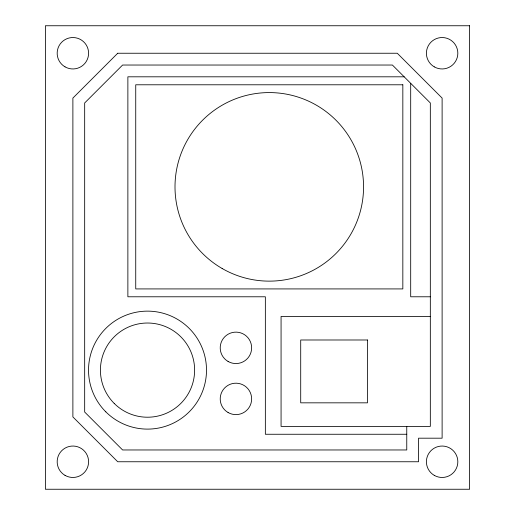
<?xml version="1.0" encoding="UTF-8"?>
<svg xmlns="http://www.w3.org/2000/svg" width="515" height="515" viewBox="0 0 515 515"><rect width="100%" height="100%" fill="white"/><g stroke="black" fill="none" stroke-linecap="round" stroke-linejoin="round"><path stroke-width="0.77" d="M404.185 76.812L127.874 76.812L127.874 296.782L265.354 296.782L265.354 434.261L406.76 434.261M430.328 296.782L410.693 296.782L410.693 83.321M430.328 316.422L281.068 316.422L281.068 426.401L430.328 426.401L430.328 102.961L392.398 65.032L122.602 65.032L84.672 102.961L84.672 412.039L122.602 449.968L406.76 449.968L406.76 426.401M117.723 53.245L72.885 98.082L72.885 416.918L117.723 461.755L418.547 461.755L418.547 438.188L442.115 438.188L442.115 98.082L397.277 53.245L117.723 53.245M469.609 25.75L45.391 25.75L45.391 489.25L469.609 489.25L469.609 25.75M402.833 84.788L135.735 84.788L135.735 288.921L402.833 288.921L402.833 84.788M367.485 339.99L300.709 339.99L300.709 402.833L367.485 402.833L367.485 339.99M65.032 475.364A15.714 15.714 0 0 0 88.599 461.755A15.714 15.714 0 0 0 65.032 448.147A15.714 15.714 0 0 0 65.032 475.364M65.032 66.853A15.714 15.714 0 0 0 88.599 53.245A15.714 15.714 0 0 0 65.032 39.636A15.714 15.714 0 0 0 65.032 66.853M434.261 66.853A15.714 15.714 0 0 0 457.829 53.245A15.714 15.714 0 0 0 434.261 39.636A15.714 15.714 0 0 0 434.261 66.853M434.261 475.364A15.714 15.714 0 0 0 457.829 461.755A15.714 15.714 0 0 0 434.261 448.147A15.714 15.714 0 0 0 434.261 475.364M222.145 268.502A94.271 94.271 0 0 0 363.558 186.855A94.271 94.271 0 0 0 222.145 105.215A94.271 94.271 0 0 0 222.145 268.502M105.807 411.833A58.987 58.987 0 0 0 204.494 385.387A58.987 58.987 0 0 0 132.252 313.146A58.987 58.987 0 0 0 105.807 411.833M114.214 403.425A47.103 47.103 0 0 0 193.016 382.31A47.103 47.103 0 0 0 135.329 324.624A47.103 47.103 0 0 0 114.214 403.425M228.074 361.453A15.714 15.714 0 0 0 251.642 347.844A15.714 15.714 0 0 0 228.074 334.235A15.714 15.714 0 0 0 228.074 361.453M228.074 412.515A15.714 15.714 0 0 0 251.642 398.906A15.714 15.714 0 0 0 228.074 385.297A15.714 15.714 0 0 0 228.074 412.515"/></g></svg>
